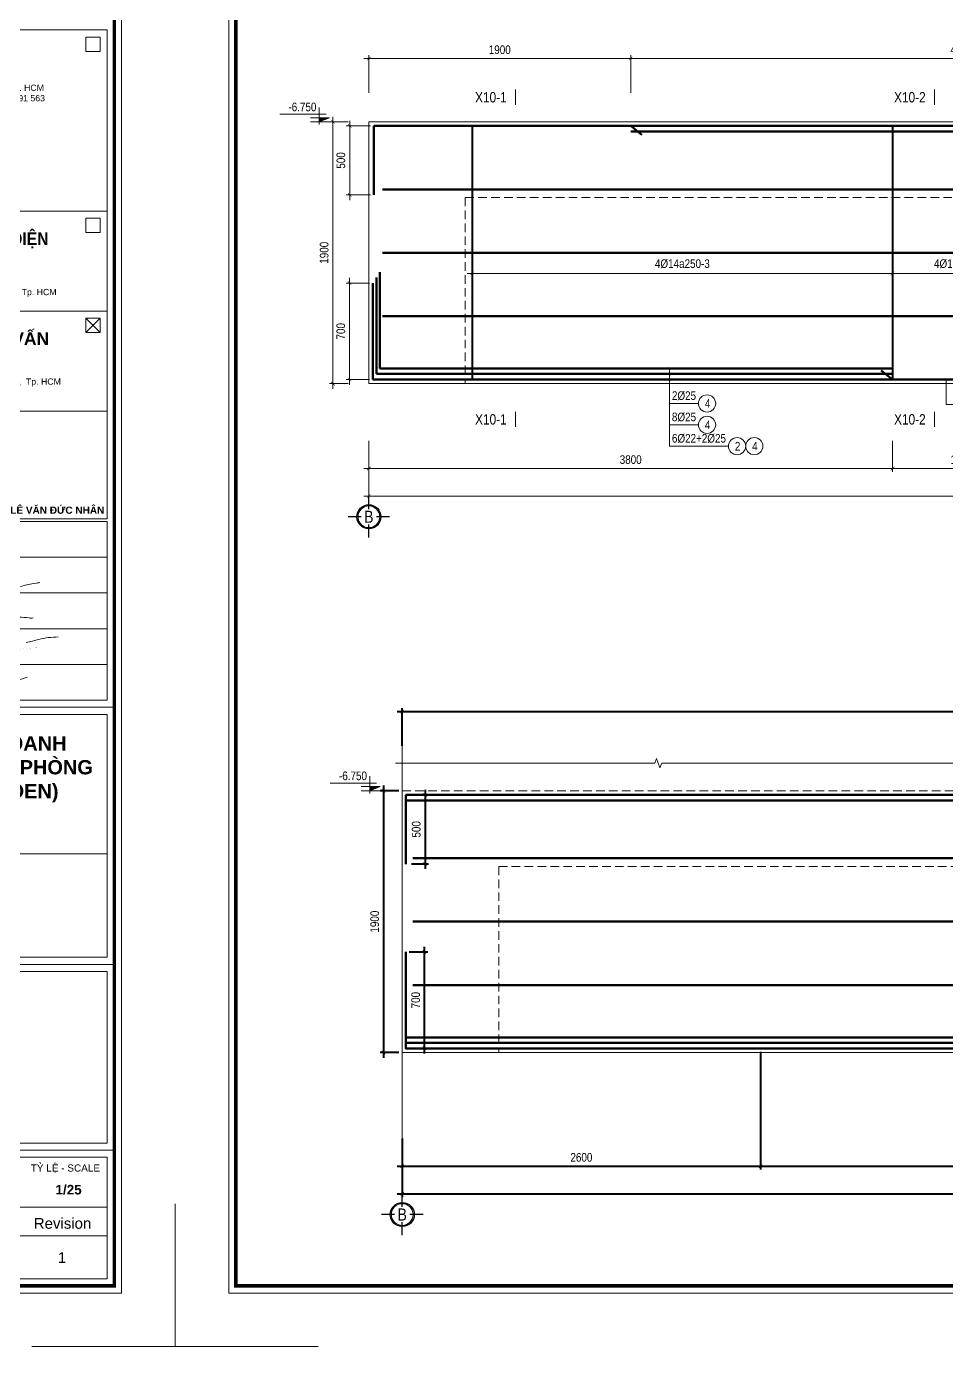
# Model space of a CAD drawing. Header units: millimetres. Extents: x 3014920 to 3563667, y -1638653 to -1356471.
# Drawn here: x 3148336 to 3155013, y -1601326 to -1591744 of the extents above; entities that cross this region are included whole.
import ezdxf
from ezdxf.enums import TextEntityAlignment as Align
from ezdxf.xclip import XClip

# ---------------------------------------------------------------- set-up
doc = ezdxf.new("R2010")
doc.units = ezdxf.units.MM
doc.header["$MEASUREMENT"] = 0
doc.header["$XCLIPFRAME"] = 0
doc.header["$PDMODE"] = 2
for name, pattern in [('6 TANG DIEN HINH 14-15$0$ACAD_ISO10W100', [18, 12, -3, 0, -3]), ('ACAD_ISO04W100', [30, 24, -3, 0, -3]), ('HIDDEN', [0.375, 0.25, -0.125])]:
    doc.linetypes.add(name, pattern=pattern)
doc.layers.get('0').update_dxf_attribs({"lineweight": 9})
doc.layers.get('Defpoints').update_dxf_attribs({"color": 10, "lineweight": 0})
for name, color, linetype, lineweight in [('2', 2, 'Continuous', 20), ('CDAI', 21, 'Continuous', 40), ('CHG_XX_Khung ten$0$TEXT', 7, 'Continuous', 15), ('CHUTO', 51, 'Continuous', 15), ('CTHEP', 50, 'Continuous', 50), ('DBAO', 90, 'Continuous', 13), ('DGIONG', 130, 'Continuous', 13), ('HATCH', 154, 'Continuous', 9), ('KTH', 154, 'Continuous', 9), ('Net khuat', 8, 'HIDDEN', 13), ('TEXT', 7, 'Continuous', 15), ('TRUC', 251, 'ACAD_ISO04W100', 9)]:
    doc.layers.add(name, color=color, linetype=linetype, lineweight=lineweight)
doc.layers.add('8', color=8, linetype='Continuous')
doc.styles.add('ArialB', font='arialbd.ttf')
doc.styles.add('CHG_XX_Khung ten$0$A1 BORDER$0$ARIAL', font='arial.ttf')
doc.styles.add('CHG_XX_Khung ten$0$A1 BORDER$0$Arial - Bold', font='arialbd.ttf', dxfattribs={"height": 2.5})
doc.styles.add('CHG_XX_Khung ten$0$arial', font='arial.ttf')
doc.styles.add('CHG_XX_Khung ten$0$Arial - Bold', font='arialbd.ttf')
doc.styles.add('HELVECONDENSE', font='VHELVCN_0.TTF')
doc.styles.add('Star-HelCon', font='VHELVCN_0.TTF')
doc.styles.add('TTP-HelCon', font='VHELVCN_0.TTF')
doc.styles.add('VNI-HELVE-CONDENSE', font='VHELVCN_0.TTF')
doc.dimstyles.new('kc-25', dxfattribs={"dimtxt": 62.5, "dimasz": 20, "dimexe": 20, "dimexo": 50, "dimgap": 25, "dimtad": 3, "dimdec": 0, "dimzin": 0, "dimdsep": 46, "dimtxsty": 'VNI-HELVE-CONDENSE', "dimblk": 'DIM', "dimcen": 2.5, "dimclrd": 256, "dimclre": 154, "dimclrt": 7, "dimaunit": 1, "dimadec": 0, "dimazin": 0, "dimtfac": 1, "dimtdec": 0, "dimtix": 1, "dimtmove": 0, "dimatfit": 3, "dimldrblk": 'DOT', "dimfxl": 1, "dimtolj": 1, "dimtzin": 0, "dimarcsym": 0})
doc.dimstyles.new('TTP-25', dxfattribs={"dimscale": 25, "dimtxt": 2.5, "dimasz": 1, "dimexe": 1, "dimexo": 1, "dimgap": 0.09, "dimtad": 0, "dimdec": 4, "dimrnd": 1, "dimzin": 9, "dimdsep": 46, "dimtxsty": 'TTP-HelCon', "dimblk": 'ARCHTICK', "dimcen": 0.09, "dimdle": 1.5, "dimclrd": 256, "dimclre": 256, "dimclrt": 7, "dimadec": 0, "dimazin": 0, "dimtfac": 1, "dimtdec": 4, "dimtmove": 0, "dimatfit": 3, "dimldrblk": 'ARCHTICK', "dimfxl": 1, "dimtvp": 1, "dimtolj": 1, "dimtzin": 0, "dimarcsym": 0})

# ---------------------------------------------------------------- blocks, each defined once
blk = doc.blocks.new('CODE')
at = {"layer": 'DBAO'}
for p, q in [((-62.5, -20), (-62.5, 105)), ((-62.5, 0), (-137.5, 30)), ((-137.5, 30), (0, 30)), ((-137.5, 0), (0, 0)), ((-112.5, 55), (223.6, 55))]:
    blk.add_line(p, q, dxfattribs=at)
at = {"layer": 'HATCH', "color": 1}
blk.add_solid([(-62.5, 0), (-137.5, 30), (-62.5, 30)], dxfattribs=at)
blk = doc.blocks.new('dau truc')
blk.add_circle((0, 0), 180)
at = {"layer": '8'}
for p, q in [((0, 127), (0, 345)), ((-127, 0), (-345, 0)), ((0, -345), (0, -127)), ((345, 0), (127, 0))]:
    blk.add_line(p, q, dxfattribs=at)
blk.add_circle((0, 0), 200, dxfattribs=at)
at = {"layer": 'TEXT', "style": 'HELVECONDENSE'}
blk.add_attdef('A', text='', height=233, dxfattribs=at).set_placement((0, 0), align=Align.MIDDLE)
blk = doc.blocks.new('_ArchTick')
at = {"color": 0, "linetype": 'ByBlock', "const_width": 0.15}
blk.add_lwpolyline([(-0.5, -0.5), (0.5, 0.5)], dxfattribs=at)
blk = doc.blocks.new('*D263')
at = {"layer": 'Defpoints', "color": 0, "transparency": 16777216}
for p in [(-874.4, 543.3), (-1010.4, -1356.7), (-874.4, -1356.7)]:
    blk.add_point(p, dxfattribs=at)
at = {"layer": 'KTH', "lineweight": -2, "transparency": 16777216}
for p, q in [((-1010.4, 580.8), (-1010.4, -1394.2)), ((-899.4, 543.3), (-1035.4, 543.3)), ((-899.4, -1356.7), (-1035.4, -1356.7))]:
    blk.add_line(p, q, dxfattribs=at)
at = {"layer": 'KTH', "lineweight": -2, "transparency": 16777216, "xscale": 25, "yscale": 25, "zscale": 25}
for p, rotation in [((-1010.4, 543.3), 90), ((-1010.4, -1356.7), 270)]:
    blk.add_blockref('_ArchTick', p, dxfattribs=dict(at, rotation=rotation))
at = {"layer": 'KTH', "color": 7, "transparency": 16777216, "insert": (-1074.3, -406.7), "char_height": 62.5, "attachment_point": 5, "rotation": 90, "style": 'TTP-HelCon'}
blk.add_mtext('\\A1;1900', dxfattribs=at)
blk = doc.blocks.new('*D264')
at = {"layer": 'Defpoints', "color": 0, "transparency": 16777216}
for p in [(1150, 1002.8), (1150, 728.8), (5950, 728.8)]:
    blk.add_point(p, dxfattribs=at)
at = {"layer": 'KTH', "lineweight": -2, "transparency": 16777216}
for p, q in [((5987.5, 1002.8), (1112.5, 1002.8)), ((1150, 753.8), (1150, 1027.8)), ((5950, 753.8), (5950, 1027.8))]:
    blk.add_line(p, q, dxfattribs=at)
at = {"layer": 'KTH', "lineweight": -2, "transparency": 16777216, "xscale": 25, "yscale": 25, "zscale": 25, "rotation": 180}
blk.add_blockref('_ArchTick', (1150, 1002.8), dxfattribs=at)
at = {"layer": 'KTH', "lineweight": -2, "transparency": 16777216, "xscale": 25, "yscale": 25, "zscale": 25}
blk.add_blockref('_ArchTick', (5950, 1002.8), dxfattribs=at)
at = {"layer": 'KTH', "color": 7, "transparency": 16777216, "insert": (3550, 1066.6), "char_height": 62.5, "attachment_point": 5, "style": 'TTP-HelCon'}
blk.add_mtext('\\A1;4800', dxfattribs=at)
blk = doc.blocks.new('*D265')
at = {"layer": 'Defpoints', "color": 0, "transparency": 16777216}
for p in [(3050, -1747.3), (4050, -1747.3), (4050, -1972.3)]:
    blk.add_point(p, dxfattribs=at)
at = {"layer": 'KTH', "lineweight": -2, "transparency": 16777216}
for p, q in [((3050, -1772.3), (3050, -1997.3)), ((4050, -1772.3), (4050, -1997.3)), ((3012.5, -1972.3), (4087.5, -1972.3))]:
    blk.add_line(p, q, dxfattribs=at)
at = {"layer": 'KTH', "lineweight": -2, "transparency": 16777216, "xscale": 25, "yscale": 25, "zscale": 25, "rotation": 180}
blk.add_blockref('_ArchTick', (3050, -1972.3), dxfattribs=at)
at = {"layer": 'KTH', "lineweight": -2, "transparency": 16777216, "xscale": 25, "yscale": 25, "zscale": 25}
blk.add_blockref('_ArchTick', (4050, -1972.3), dxfattribs=at)
at = {"layer": 'KTH', "color": 7, "transparency": 16777216, "insert": (3550, -1908.5), "char_height": 62.5, "attachment_point": 5, "style": 'TTP-HelCon'}
blk.add_mtext('\\A1;1000', dxfattribs=at)
blk = doc.blocks.new('DIM')
h = blk.add_hatch(color=1)
h.paths.add_polyline_path([(0.49, 0.29, 1), (0.29, 0.49), (-0.19, 0), (0.19, 0)])
h.paths.add_polyline_path([(0.19, 0), (-0.19, 0), (-0.49, -0.29, 1), (-0.29, -0.49)])
at = {"color": 9}
for p, q in [((-0.19, 0), (-1.5, 0)), ((0.19, 0), (1.5, 0))]:
    blk.add_line(p, q, dxfattribs=at)
at = {"color": 1}
for p, q in [((-0.49, -0.29), (0.29, 0.49)), ((-0.29, -0.49), (0.49, 0.29)), ((-0.19, 0), (0.19, 0))]:
    blk.add_line(p, q, dxfattribs=at)
blk.add_arc((-0.39, -0.39), 0.138, 135, 315, dxfattribs=at)
blk = doc.blocks.new('*D266')
at = {"layer": 'Defpoints', "color": 0, "transparency": 16777216}
for p in [(-750, -1747.3), (3050, -1747.3), (3050, -1972.3)]:
    blk.add_point(p, dxfattribs=at)
at = {"layer": 'KTH', "lineweight": -2, "transparency": 16777216}
for p, q in [((-750, -1772.3), (-750, -1997.3)), ((3050, -1772.3), (3050, -1997.3)), ((-787.5, -1972.3), (3087.5, -1972.3))]:
    blk.add_line(p, q, dxfattribs=at)
at = {"layer": 'KTH', "lineweight": -2, "transparency": 16777216, "xscale": 25, "yscale": 25, "zscale": 25, "rotation": 180}
blk.add_blockref('_ArchTick', (-750, -1972.3), dxfattribs=at)
at = {"layer": 'KTH', "lineweight": -2, "transparency": 16777216, "xscale": 25, "yscale": 25, "zscale": 25}
blk.add_blockref('_ArchTick', (3050, -1972.3), dxfattribs=at)
at = {"layer": 'KTH', "color": 7, "transparency": 16777216, "insert": (1150, -1908.5), "char_height": 62.5, "attachment_point": 5, "style": 'TTP-HelCon'}
blk.add_mtext('\\A1;3800', dxfattribs=at)
blk = doc.blocks.new('*D268')
at = {"layer": 'Defpoints', "color": 0, "transparency": 16777216}
for p in [(-750, 1002.8), (-750, 728.8), (1150, 728.8)]:
    blk.add_point(p, dxfattribs=at)
at = {"layer": 'KTH', "lineweight": -2, "transparency": 16777216}
for p, q in [((1187.5, 1002.8), (-787.5, 1002.8)), ((-750, 753.8), (-750, 1027.8)), ((1150, 753.8), (1150, 1027.8))]:
    blk.add_line(p, q, dxfattribs=at)
at = {"layer": 'KTH', "lineweight": -2, "transparency": 16777216, "xscale": 25, "yscale": 25, "zscale": 25, "rotation": 180}
blk.add_blockref('_ArchTick', (-750, 1002.8), dxfattribs=at)
at = {"layer": 'KTH', "lineweight": -2, "transparency": 16777216, "xscale": 25, "yscale": 25, "zscale": 25}
blk.add_blockref('_ArchTick', (1150, 1002.8), dxfattribs=at)
at = {"layer": 'KTH', "color": 7, "transparency": 16777216, "insert": (200, 1066.6), "char_height": 62.5, "attachment_point": 5, "style": 'TTP-HelCon'}
blk.add_mtext('\\A1;1900', dxfattribs=at)
blk = doc.blocks.new('*D269')
at = {"layer": 'Defpoints', "color": 0, "transparency": 16777216}
for p in [(-750, -1747.3), (9700, -1747.3), (9700, -2172.3)]:
    blk.add_point(p, dxfattribs=at)
at = {"layer": 'KTH', "lineweight": -2, "transparency": 16777216}
for p, q in [((-750, -1772.3), (-750, -2197.3)), ((9700, -1772.3), (9700, -2197.3)), ((-787.5, -2172.3), (9737.5, -2172.3))]:
    blk.add_line(p, q, dxfattribs=at)
at = {"layer": 'KTH', "lineweight": -2, "transparency": 16777216, "xscale": 25, "yscale": 25, "zscale": 25, "rotation": 180}
blk.add_blockref('_ArchTick', (-750, -2172.3), dxfattribs=at)
at = {"layer": 'KTH', "lineweight": -2, "transparency": 16777216, "xscale": 25, "yscale": 25, "zscale": 25}
blk.add_blockref('_ArchTick', (9700, -2172.3), dxfattribs=at)
at = {"layer": 'KTH', "color": 7, "transparency": 16777216, "insert": (4475, -2108.5), "char_height": 62.5, "attachment_point": 5, "style": 'TTP-HelCon'}
blk.add_mtext('\\A1;10450', dxfattribs=at)
blk = doc.blocks.new('*D270')
at = {"layer": 'Defpoints', "color": 0, "transparency": 16777216}
for p in [(0, -59.5), (3050, -59.5), (3050, -556.7)]:
    blk.add_point(p, dxfattribs=at)
at = {"layer": 'KTH', "lineweight": -2, "transparency": 16777216}
for p, q in [((0, -84.5), (0, -581.7)), ((3050, -84.5), (3050, -581.7)), ((-37.5, -556.7), (3087.5, -556.7))]:
    blk.add_line(p, q, dxfattribs=at)
at = {"layer": 'KTH', "lineweight": -2, "transparency": 16777216, "xscale": 25, "yscale": 25, "zscale": 25, "rotation": 180}
blk.add_blockref('_ArchTick', (0, -556.7), dxfattribs=at)
at = {"layer": 'KTH', "lineweight": -2, "transparency": 16777216, "xscale": 25, "yscale": 25, "zscale": 25}
blk.add_blockref('_ArchTick', (3050, -556.7), dxfattribs=at)
at = {"layer": 'KTH', "color": 7, "transparency": 16777216, "insert": (1525, -486.8), "char_height": 62.5, "attachment_point": 5, "style": 'TTP-HelCon'}
blk.add_mtext('\\A1;4Þ14a250-3', dxfattribs=at)
blk = doc.blocks.new('*D271')
at = {"layer": 'Defpoints', "color": 0, "transparency": 16777216}
for p in [(3050, -59.5), (4050, -59.5), (4050, -556.7)]:
    blk.add_point(p, dxfattribs=at)
at = {"layer": 'KTH', "lineweight": -2, "transparency": 16777216}
for p, q in [((3050, -84.5), (3050, -581.7)), ((4050, -84.5), (4050, -581.7)), ((3012.5, -556.7), (4087.5, -556.7))]:
    blk.add_line(p, q, dxfattribs=at)
at = {"layer": 'KTH', "lineweight": -2, "transparency": 16777216, "xscale": 25, "yscale": 25, "zscale": 25, "rotation": 180}
blk.add_blockref('_ArchTick', (3050, -556.7), dxfattribs=at)
at = {"layer": 'KTH', "lineweight": -2, "transparency": 16777216, "xscale": 25, "yscale": 25, "zscale": 25}
blk.add_blockref('_ArchTick', (4050, -556.7), dxfattribs=at)
at = {"layer": 'KTH', "color": 7, "transparency": 16777216, "insert": (3550, -486.8), "char_height": 62.5, "attachment_point": 5, "style": 'TTP-HelCon'}
blk.add_mtext('\\A1;4Þ14a300-3', dxfattribs=at)
blk = doc.blocks.new('*D274')
at = {"layer": 'Defpoints', "color": 0, "transparency": 16777216}
for p in [(-889.6, -626.7), (-720, -626.7), (-720, -1326.7)]:
    blk.add_point(p, dxfattribs=at)
at = {"layer": 'KTH', "lineweight": -2, "transparency": 16777216}
for p, q in [((-745, -626.7), (-914.6, -626.7)), ((-889.6, -1364.2), (-889.6, -589.2)), ((-745, -1326.7), (-914.6, -1326.7))]:
    blk.add_line(p, q, dxfattribs=at)
at = {"layer": 'KTH', "lineweight": -2, "transparency": 16777216, "xscale": 25, "yscale": 25, "zscale": 25}
for p, rotation in [((-889.6, -626.7), 90), ((-889.6, -1326.7), 270)]:
    blk.add_blockref('_ArchTick', p, dxfattribs=dict(at, rotation=rotation))
at = {"layer": 'KTH', "color": 7, "transparency": 16777216, "insert": (-953.4, -976.7), "char_height": 62.5, "attachment_point": 5, "rotation": 90, "style": 'TTP-HelCon'}
blk.add_mtext('\\A1;700', dxfattribs=at)
blk = doc.blocks.new('*D275')
at = {"layer": 'Defpoints', "color": 0, "transparency": 16777216}
for p in [(-712.9, 513.3), (-888.9, 13.3), (-712.9, 13.3)]:
    blk.add_point(p, dxfattribs=at)
at = {"layer": 'KTH', "lineweight": -2, "transparency": 16777216}
for p, q in [((-737.9, 513.3), (-913.9, 513.3)), ((-888.9, 550.8), (-888.9, -24.2)), ((-737.9, 13.3), (-913.9, 13.3))]:
    blk.add_line(p, q, dxfattribs=at)
at = {"layer": 'KTH', "lineweight": -2, "transparency": 16777216, "xscale": 25, "yscale": 25, "zscale": 25}
for p, rotation in [((-888.9, 513.3), 90), ((-888.9, 13.3), 270)]:
    blk.add_blockref('_ArchTick', p, dxfattribs=dict(at, rotation=rotation))
at = {"layer": 'KTH', "color": 7, "transparency": 16777216, "insert": (-952.8, 263.3), "char_height": 62.5, "attachment_point": 5, "rotation": 90, "style": 'TTP-HelCon'}
blk.add_mtext('\\A1;500', dxfattribs=at)
blk = doc.blocks.new('MC')
at = {"layer": 'CTHEP', "const_width": 10, "elevation": 0}
blk.add_lwpolyline([(36, 150), (36, 0)], dxfattribs=at)
at = {"layer": 'TEXT', "style": 'TTP-HelCon'}
blk.add_attdef('A', text='', height=100, dxfattribs=at).set_placement((-50, 26), align=Align.RIGHT)
blk = doc.blocks.new('*D2298')
at = {"layer": 'Defpoints', "color": 0, "transparency": 16777216}
for p in [(-25, -200), (-161, -2100), (-25, -2100)]:
    blk.add_point(p, dxfattribs=at)
at = {"layer": 'KTH', "lineweight": -2, "transparency": 16777216}
for p, q in [((-161, -162.5), (-161, -2137.5)), ((-50, -200), (-186, -200)), ((-50, -2100), (-186, -2100))]:
    blk.add_line(p, q, dxfattribs=at)
at = {"layer": 'KTH', "lineweight": -2, "transparency": 16777216, "xscale": 25, "yscale": 25, "zscale": 25}
for p, rotation in [((-161, -200), 90), ((-161, -2100), 270)]:
    blk.add_blockref('_ArchTick', p, dxfattribs=dict(at, rotation=rotation))
at = {"layer": 'KTH', "color": 7, "transparency": 16777216, "insert": (-224.8, -1150), "char_height": 62.5, "attachment_point": 5, "rotation": 90, "style": 'TTP-HelCon'}
blk.add_mtext('\\A1;1900', dxfattribs=at)
blk = doc.blocks.new('*D2299')
at = {"layer": 'Defpoints', "color": 0, "transparency": 16777216}
for p in [(2575, -2070), (7325, -2700), (7325, -2925)]:
    blk.add_point(p, dxfattribs=at)
at = {"layer": 'KTH', "lineweight": -2, "transparency": 16777216}
for p, q in [((2575, -2095), (2575, -2950)), ((7325, -2725), (7325, -2950)), ((2537.5, -2925), (7362.5, -2925))]:
    blk.add_line(p, q, dxfattribs=at)
at = {"layer": 'KTH', "lineweight": -2, "transparency": 16777216, "xscale": 25, "yscale": 25, "zscale": 25, "rotation": 180}
blk.add_blockref('_ArchTick', (2575, -2925), dxfattribs=at)
at = {"layer": 'KTH', "lineweight": -2, "transparency": 16777216, "xscale": 25, "yscale": 25, "zscale": 25}
blk.add_blockref('_ArchTick', (7325, -2925), dxfattribs=at)
at = {"layer": 'KTH', "color": 7, "transparency": 16777216, "insert": (4950, -2861.2), "char_height": 62.5, "attachment_point": 5, "style": 'TTP-HelCon'}
blk.add_mtext('\\A1;3400', dxfattribs=at)
blk = doc.blocks.new('*D2300')
at = {"layer": 'Defpoints', "color": 0, "transparency": 16777216}
for p in [(2575, -2070), (-25, -2700), (2575, -2925)]:
    blk.add_point(p, dxfattribs=at)
at = {"layer": 'KTH', "lineweight": -2, "transparency": 16777216}
for p, q in [((2575, -2095), (2575, -2950)), ((-25, -2725), (-25, -2950)), ((-62.5, -2925), (2612.5, -2925))]:
    blk.add_line(p, q, dxfattribs=at)
at = {"layer": 'KTH', "lineweight": -2, "transparency": 16777216, "xscale": 25, "yscale": 25, "zscale": 25, "rotation": 180}
blk.add_blockref('_ArchTick', (-25, -2925), dxfattribs=at)
at = {"layer": 'KTH', "lineweight": -2, "transparency": 16777216, "xscale": 25, "yscale": 25, "zscale": 25}
blk.add_blockref('_ArchTick', (2575, -2925), dxfattribs=at)
at = {"layer": 'KTH', "color": 7, "transparency": 16777216, "insert": (1275, -2861.2), "char_height": 62.5, "attachment_point": 5, "style": 'TTP-HelCon'}
blk.add_mtext('\\A1;2600', dxfattribs=at)
blk = doc.blocks.new('*D2301')
at = {"layer": 'Defpoints', "color": 0, "transparency": 16777216}
for p in [(10425, -2597.7), (-25, -2700), (10425, -3125)]:
    blk.add_point(p, dxfattribs=at)
at = {"layer": 'KTH', "lineweight": -2, "transparency": 16777216}
for p, q in [((10425, -2622.7), (10425, -3150)), ((-25, -2725), (-25, -3150)), ((-62.5, -3125), (10462.5, -3125))]:
    blk.add_line(p, q, dxfattribs=at)
at = {"layer": 'KTH', "lineweight": -2, "transparency": 16777216, "xscale": 25, "yscale": 25, "zscale": 25, "rotation": 180}
blk.add_blockref('_ArchTick', (-25, -3125), dxfattribs=at)
at = {"layer": 'KTH', "lineweight": -2, "transparency": 16777216, "xscale": 25, "yscale": 25, "zscale": 25}
blk.add_blockref('_ArchTick', (10425, -3125), dxfattribs=at)
at = {"layer": 'KTH', "color": 7, "transparency": 16777216, "insert": (5200, -3061.1), "char_height": 62.5, "attachment_point": 5, "style": 'TTP-HelCon'}
blk.add_mtext('\\A1;10450', dxfattribs=at)
blk = doc.blocks.new('*D2304')
at = {"layer": 'Defpoints', "color": 0, "transparency": 16777216}
for p in [(-25, 374), (-25, 100), (9925, 125)]:
    blk.add_point(p, dxfattribs=at)
at = {"layer": 'KTH', "lineweight": -2, "transparency": 16777216}
for p, q in [((-25, 125), (-25, 399)), ((9925, 150), (9925, 399)), ((9962.5, 374), (-62.5, 374))]:
    blk.add_line(p, q, dxfattribs=at)
at = {"layer": 'KTH', "lineweight": -2, "transparency": 16777216, "xscale": 25, "yscale": 25, "zscale": 25, "rotation": 180}
blk.add_blockref('_ArchTick', (-25, 374), dxfattribs=at)
at = {"layer": 'KTH', "lineweight": -2, "transparency": 16777216, "xscale": 25, "yscale": 25, "zscale": 25}
blk.add_blockref('_ArchTick', (9925, 374), dxfattribs=at)
at = {"layer": 'KTH', "color": 7, "transparency": 16777216, "insert": (4950, 437.8), "char_height": 62.5, "attachment_point": 5, "style": 'TTP-HelCon'}
blk.add_mtext('\\A1;9950', dxfattribs=at)
blk = doc.blocks.new('*D2305')
at = {"layer": 'Defpoints', "color": 0, "transparency": 16777216}
for p in [(17.8, -230), (17.8, -730), (140.3, -730)]:
    blk.add_point(p, dxfattribs=at)
at = {"layer": 'KTH', "lineweight": -2, "transparency": 16777216}
for p, q in [((42.8, -230), (165.3, -230)), ((140.3, -192.5), (140.3, -767.5)), ((42.8, -730), (165.3, -730))]:
    blk.add_line(p, q, dxfattribs=at)
at = {"layer": 'KTH', "lineweight": -2, "transparency": 16777216, "xscale": 25, "yscale": 25, "zscale": 25}
for p, rotation in [((140.3, -230), 90), ((140.3, -730), 270)]:
    blk.add_blockref('_ArchTick', p, dxfattribs=dict(at, rotation=rotation))
at = {"layer": 'KTH', "color": 7, "transparency": 16777216, "insert": (76.5, -480), "char_height": 62.5, "attachment_point": 5, "rotation": 90, "style": 'TTP-HelCon'}
blk.add_mtext('\\A1;500', dxfattribs=at)
blk = doc.blocks.new('*D2306')
at = {"layer": 'Defpoints', "color": 0, "transparency": 16777216}
for p in [(0, -1370), (136.2, -1370), (0, -2070)]:
    blk.add_point(p, dxfattribs=at)
at = {"layer": 'KTH', "lineweight": -2, "transparency": 16777216}
for p, q in [((136.2, -2107.5), (136.2, -1332.5)), ((25, -1370), (161.2, -1370)), ((25, -2070), (161.2, -2070))]:
    blk.add_line(p, q, dxfattribs=at)
at = {"layer": 'KTH', "lineweight": -2, "transparency": 16777216, "xscale": 25, "yscale": 25, "zscale": 25}
for p, rotation in [((136.2, -1370), 90), ((136.2, -2070), 270)]:
    blk.add_blockref('_ArchTick', p, dxfattribs=dict(at, rotation=rotation))
at = {"layer": 'KTH', "color": 7, "transparency": 16777216, "insert": (72.3, -1720), "char_height": 62.5, "attachment_point": 5, "rotation": 90, "style": 'TTP-HelCon'}
blk.add_mtext('\\A1;700', dxfattribs=at)
blk = doc.blocks.new('2X-13')
at = {"layer": 'CTHEP'}
blk.add_line((33575.39119, 475), (290.43806, 475), dxfattribs=at)
for points in [[(290.43806, 745.00141), (290.43806, 945), (34222.38412, 945)], [(290.43806, 5), (34210.68418, 5)]]:
    blk.add_lwpolyline(points, dxfattribs=at)
at = {"layer": 'DBAO', "linetype": 'Continuous', "flags": 128}
blk.add_lwpolyline([(260.43806, 1175), (260.43806, -25), (32960.44001, -25), (32960.44001, -925)], dxfattribs=at)
at = {"layer": 'Net khuat', "ltscale": 250}
blk.add_line((560.44298, 425), (32960.44001, 425), dxfattribs=at)
blk = doc.blocks.new('CHG_XX_Khung ten')
for p, q in [((816, 283.93), (820, 287.93)), ((820, 283.93), (816, 287.93)), ((687, 179), (824, 179)), ((687, 107), (824, 107)), ((687, 55), (824, 55))]:
    blk.add_line(p, q)
at = {"linetype": 'Continuous'}
blk.add_line((689, 39), (822, 39), dxfattribs=at)
for points in [[(15, 579), (826, 579), (826, 15), (15, 15)], [(816, 362.62), (820, 362.62), (820, 366.62), (816, 366.62)], [(816, 311.93), (820, 311.93), (820, 315.93), (816, 315.93)], [(816, 283.93), (820, 283.93), (820, 287.93), (816, 287.93)]]:
    blk.add_lwpolyline(points, close=True)
at = {"color": 4, "linetype": 'Continuous', "const_width": 1}
blk.add_lwpolyline([(17, 577), (824, 577), (824, 17), (17, 17)], close=True, dxfattribs=at)
at = {"linetype": 'Continuous'}
for points in [[(689, 368.62), (822, 368.62), (822, 317.93), (689, 317.93)], [(689, 317.93), (822, 317.93), (822, 289.93), (689, 289.93)], [(689, 289.93), (822, 289.93), (822, 261.93), (689, 261.93)], [(689, 177), (822, 177), (822, 138), (689, 138)], [(689, 109), (822, 109), (822, 138), (689, 138)], [(689, 105), (822, 105), (822, 57), (689, 57)], [(689, 53), (822, 53), (822, 31), (689, 31)], [(822, 19), (689, 19), (689, 31), (822, 31)]]:
    blk.add_lwpolyline(points, close=True, dxfattribs=at)
at = {"color": 9, "linetype": 'Continuous'}
for points in [[(689, 261.93), (822, 261.93), (822, 231.73), (689, 231.73)], [(822, 221), (689, 221), (689, 231), (822, 231)], [(822, 211), (689, 211), (689, 221), (822, 221)], [(822, 201), (689, 201), (689, 211), (822, 211)], [(822, 191), (689, 191), (689, 201), (822, 201)], [(822, 181), (689, 181), (689, 191), (822, 191)]]:
    blk.add_lwpolyline(points, close=True, dxfattribs=at)
blk.add_lwpolyline([(822, 211), (689, 211), (822, 211)], dxfattribs=at)
at = {"color": 1}
blk.add_spline([(785.43, 181.21), (786.17, 181.73), (788.31, 183), (790.34, 184), (791.77, 184.64), (795.08, 185.91), (796.87, 186.5), (799.7, 187.42)], degree=3, dxfattribs=at)
at = {"layer": 'CHG_XX_Khung ten$0$TEXT', "color": 1}
blk.add_lwpolyline([(801.29, 204.04, -0.124137), (800.16, 204.02, 0.028888), (797.25, 204.19, 0.026156)], format="xyb", dxfattribs=at)
at = {"layer": 'CHG_XX_Khung ten$0$TEXT', "color": 1, "const_width": 0.0121}
blk.add_lwpolyline([(806.31, 195.73, -0.026807), (805.12, 195.66, 0.027369), (800.25, 195.52, 0.022423), (795.26, 194.89, 0.038275), (791.04, 194.04, 0.053272), (785.95, 192.37, 0.118692), (783.44, 190.96)], format="xyb", dxfattribs=at)
at = {"layer": 'CHG_XX_Khung ten$0$TEXT', "color": 1}
for centre, radius, start, end in [((793.37, 230.45), 33.81, 280.1185, 286.3373), ((808.51, 174.85), 23.83, 90.5448, 103.6788)]:
    blk.add_arc(centre, radius, start, end, dxfattribs=at)
blk.add_spline([(786.22, 211.12), (786.28, 210.87), (786.71, 210.78), (801.78, 213.69), (803.18, 213.88)], degree=3, dxfattribs=at)
at = {"layer": 'Defpoints', "color": 1, "ltscale": 2}
for points in [[(40.06, 0), (0, 0), (0, 40)], [(800.94, 0), (841, 0), (841, 40)]]:
    blk.add_lwpolyline(points, dxfattribs=at)
for s, height, style, p in [('LÊ VĂN ĐỨC NHÂN', 2.0073, 'CHG_XX_Khung ten$0$Arial - Bold', (821.19, 234.17)), ('TỶ LỆ - SCALE', 2, 'CHG_XX_Khung ten$0$A1 BORDER$0$ARIAL', (820, 50))]:
    blk.add_text(s, height=height, dxfattribs=dict(style=style)).set_placement(p, align=Align.MIDDLE_RIGHT)
for s, style, p in [('Revision', 'CHG_XX_Khung ten$0$A1 BORDER$0$ARIAL', (809.5, 34.5)), ('1', 'CHG_XX_Khung ten$0$arial', (809.36, 24.93))]:
    blk.add_text(s, height=3, dxfattribs=dict(style=style)).set_placement(p, align=Align.MIDDLE_CENTER)
at = {"ltscale": 10}
for s, insert, char_height, width, attachment_point, style in [('Địa chỉ: 37 Trần Ngọc Diện, P.Thảo Điền, Quận 2, Tp. HCM\\PTel: (84.8) 35 191 561 – 35 191 562, Fax: (84.8) 35 191 563\\PEmail: hcmc@htt-group.com', (739.49, 345.2), 1.75, 83.001, 7, 'CHG_XX_Khung ten$0$A1 BORDER$0$ARIAL'), ('{\\W0.9;CÔNG TY TNHH TVTK CƠ ĐIỆN \\PĐỒNG TÂM}', (739.49, 311.93), 3.5, 76.248, 1, 'CHG_XX_Khung ten$0$A1 BORDER$0$Arial - Bold'), ('\\pt8.75;Địa chỉ: 168 Xô Viết Nghệ Tĩnh, P.21, Q. Bình Thạnh, Tp. HCM \\P\\ptz;Tel: (084.28) 3898 0958', (739.49, 290.93), 1.75, 83.001, 7, 'CHG_XX_Khung ten$0$A1 BORDER$0$ARIAL'), ('CÔNG TY CỔ PHẦN TƯ VẤN \\PXÂY DỰNG NGÔI SAO', (739.49, 283.93), 3.5, 76.248, 1, 'CHG_XX_Khung ten$0$A1 BORDER$0$Arial - Bold'), ('Địa chỉ: 34 Hoàng Quốc Việt, Phường 4, Q. Tân Bình,  Tp. HCM\\PTel: +08-39163980 - Fax : +08-39163980 \\PEmail:  ctyngoisao@gmail.com', (739.49, 262.93), 1.75, 83.001, 7, 'CHG_XX_Khung ten$0$A1 BORDER$0$ARIAL')]:
    blk.add_mtext(s, dxfattribs=dict(at, insert=insert, char_height=char_height, width=width, attachment_point=attachment_point, style=style))
at = {"insert": (755.4, 170.88), "char_height": 4, "width": 159.8745, "attachment_point": 2, "style": 'CHG_XX_Khung ten$0$A1 BORDER$0$Arial - Bold'}
blk.add_mtext('DỰ ÁN ĐẦU TƯ XÂY DỰNG KINH DOANH\\PKHU CHUNG CƯ - THƯƠNG MẠI - VĂN PHÒNG\\P(KHU PHỨC HỢP CÔNG HÒA GARDEN)', dxfattribs=at)
blk = doc.blocks.new('2X-10')
at = {"layer": 'CDAI'}
for points in [[(0, 513.33544), (0, -1326.66456)], [(3050, 513.33544), (3050, -1326.66456)]]:
    blk.add_lwpolyline(points, dxfattribs=at)
at = {"layer": 'CTHEP'}
for p, q in [((-712.85945, 513.33333), (-712.85945, 13.33333)), ((1231.42589, 448.80783), (1150, 513.33333)), ((9617.16432, 53.33544), (-650.00589, 53.33544)), ((9617.16432, -406.66456), (-650.00589, -406.66456)), ((-669.99838, -1246.66667), (-669.99838, -546.66667)), ((-719.99838, -1326.66667), (-719.99838, -626.66667)), ((-694.99838, -1286.66667), (-694.99838, -586.66667)), ((9617.16432, -866.66456), (-650.00589, -866.66456)), ((2968.57411, -1262.14117), (3050, -1326.66667))]:
    blk.add_line(p, q, dxfattribs=at)
for points in [[(-712.85945, 513.33333), (9674.99412, 513.33333), (9674.99412, 13.33333)], [(1150, 473.33333), (5949.99412, 473.33333)], [(-719.99838, -1326.66667), (9674.99412, -1326.66666)], [(3050, -1286.66667), (-694.99838, -1286.66667)], [(3050, -1246.66667), (-669.99838, -1246.66667)]]:
    blk.add_lwpolyline(points, dxfattribs=at)
at = {"layer": 'DBAO', "linetype": 'Continuous'}
blk.add_line((-749.99838, 543.33333), (7150.00162, 543.33333), dxfattribs=at)
at = {"layer": 'DBAO', "linetype": 'Continuous', "flags": 128}
blk.add_lwpolyline([(9699.99412, -1356.66667), (-749.99838, -1356.66667), (-749.99838, 543.33333)], dxfattribs=at)
at = {"layer": 'DGIONG'}
for centre in [(1704.19286, -1500.598), (1704.19283, -1655.579), (1922.08233, -1810.56001), (2047.08233, -1810.56001)]:
    blk.add_circle(centre, 62.5, dxfattribs=at)
at = {"layer": 'Net khuat', "ltscale": 250}
for q in [(9000.00001, -6.6652), (-50, -1356.66667)]:
    blk.add_line((-50, -6.63403), q, dxfattribs=at)
ref = blk.add_blockref('MC', (287.58438, 778.50232), dxfattribs=dict(xscale=-0.75, yscale=0.75, zscale=0.75, rotation=180))
ref.add_attrib('A', 'X10-1', dxfattribs={"layer": 'TEXT', "height": 75, "style": 'TTP-HelCon'}).set_placement((250.08438, 684.37188), align=Align.RIGHT)
ref = blk.add_blockref('MC', (3327.98228, 778.50232), dxfattribs=dict(xscale=-0.75, yscale=0.75, zscale=0.75, rotation=180))
ref.add_attrib('A', 'X10-2', dxfattribs={"layer": 'TEXT', "height": 75, "style": 'TTP-HelCon'}).set_placement((3290.48228, 684.37188), align=Align.RIGHT)
ref = blk.add_blockref('MC', (287.58438, -1559.34518), dxfattribs=dict(xscale=-0.75, yscale=0.75, zscale=0.75, rotation=180))
ref.add_attrib('A', 'X10-1', dxfattribs={"layer": 'TEXT', "height": 75, "style": 'TTP-HelCon'}).set_placement((250.08438, -1653.47561), align=Align.RIGHT)
ref = blk.add_blockref('MC', (3327.98228, -1559.34518), dxfattribs=dict(xscale=-0.75, yscale=0.75, zscale=0.75, rotation=180))
ref.add_attrib('A', 'X10-2', dxfattribs={"layer": 'TEXT', "height": 75, "style": 'TTP-HelCon'}).set_placement((3290.48228, -1653.47561), align=Align.RIGHT)
at = {"layer": '2', "ltscale": 300}
ref = blk.add_blockref('dau truc', (-749.99706, -2323.15087), dxfattribs=dict(at, xscale=0.4367131292819977, yscale=0.4367131292819977, zscale=0.4367131292819977))
ref.add_attrib('A', 'B', dxfattribs={"layer": 'TEXT', "height": 87.5, "style": 'HELVECONDENSE'}).set_placement((-749.99706, -2323.15087), align=Align.MIDDLE)
at = {"layer": 'KTH', "linetype": 'Continuous', "xscale": -1}
blk.add_blockref('CODE', (-1172.93644, 543.33333), dxfattribs=at)
at = {"layer": 'TEXT', "style": 'TTP-HelCon'}
blk.add_text('-6.750', height=62.5, dxfattribs=at).set_placement((-1130.66978, 620.32833), align=Align.RIGHT)
for s, p in [('2Þ25', (1449.27449, -1474.74506, 0)), ('8Þ25', (1449.27445, -1629.72606, 0)), ('6Þ22+2Þ25', (1449.27445, -1784.70706, 0))]:
    blk.add_text(s, height=62.5, dxfattribs=at).set_placement(p)
at = {"layer": 'TEXT', "style": 'Star-HelCon'}
for s, p in [('4', (1708.35953, -1500.598)), ('4', (1708.3595, -1655.579)), ('2', (1926.249, -1810.56001)), ('4', (2051.249, -1810.56001))]:
    blk.add_text(s, height=62.5, dxfattribs=at).set_placement(p, align=Align.MIDDLE)
at = {"layer": 'KTH'}
for base, p1, p2, picture, middle in [((-749.99838, 1002.80945), (1150, 728.80485), (-749.99838, 728.80485), '*D268', (200.00081, 1066.64279)), ((1150, 1002.80945), (5949.99412, 728.80485), (1150, 728.80485), '*D264', (3549.99706, 1066.64279)), ((3050, -1972.33059), (-749.99838, -1747.33059), (3050, -1747.33059), '*D266', (1150.00081, -1908.49726)), ((4049.99412, -1972.33059), (3050, -1747.33059), (4049.99412, -1747.33059), '*D265', (3549.99706, -1908.49726))]:
    dim = blk.add_linear_dim(base=base, p1=p1, p2=p2, dimstyle='TTP-25', override={"dimtmove": 1}, dxfattribs=at)
    dim.commit()
    dim.dimension.update_dxf_attribs({"geometry": picture, "text_midpoint": middle})
for base, p1, p2, angle, picture, middle in [((-1010.43644, -1356.66667), (-874.43644, 543.33333), (-874.43644, -1356.66667), 90, '*D263', (-1074.26978, -406.66667)), ((9699.99412, -2172.28633), (-749.99838, -1747.33059), (9699.99412, -1747.33059), 180, '*D269', (4474.99787, -2108.453))]:
    dim = blk.add_linear_dim(base=base, p1=p1, p2=p2, angle=angle, dimstyle='TTP-25', override={"dimtmove": 1}, dxfattribs=at)
    dim.commit()
    dim.dimension.update_dxf_attribs({"geometry": picture, "text_midpoint": middle})
for p1, p2, distance, picture, middle in [((-712.85945, 513.33333), (-712.85945, 13.33333), -176.07635, '*D275', (-952.76914, 263.33333)), ((-719.99838, -1326.66667), (-719.99838, -626.66667), 169.60955, '*D274', (-953.44127, -976.66667))]:
    dim = blk.add_aligned_dim(p1=p1, p2=p2, distance=distance, dimstyle='TTP-25', override={"dimtmove": 1}, dxfattribs=at)
    dim.commit()
    dim.dimension.update_dxf_attribs({"geometry": picture, "text_midpoint": middle})
for base, p1, p2, text, picture, middle in [((3050, -556.66667), (0, -59.53), (3050, -59.53), '4Þ14a250-3', '*D270', (1525, -486.75)), ((4049.99412, -556.66667), (3050, -59.53), (4049.99412, -59.53), '4Þ14a300-3', '*D271', (3549.99706, -486.75))]:
    dim = blk.add_linear_dim(base=base, p1=p1, p2=p2, text=text, dimstyle='TTP-25', override={"dimtmove": 1}, dxfattribs=at)
    dim.commit()
    dim.dimension.update_dxf_attribs({"geometry": picture, "text_midpoint": middle})
at = {"layer": 'DGIONG'}
for points in [[(1430.76258, -1286.66667), (1430.76242, -1655.579), (1641.69283, -1655.579)], [(1430.76253, -1326.66666), (1430.76242, -1810.56001), (1859.58233, -1810.56001)], [(1430.76256, -1246.66667), (1430.76246, -1500.598), (1641.69286, -1500.598)], [(3438.38694, -1326.66667), (3438.38678, -1507.4225), (3649.31719, -1507.4225)]]:
    blk.add_leader(points, dimstyle='kc-25', override={"dimtad": 0, "dimldrblk": 'ArchTick', "dimfxl": 100, "dimarcsym": 1}, dxfattribs=at)
blk = doc.blocks.new('2X-11')
at = {"layer": 'CTHEP'}
for p, q in [((0, -230), (0, -732.9535)), ((10351.50247, -690), (50.56629, -690)), ((10351.50247, -1150), (50.56629, -1150)), ((10351.50247, -1610), (50.56629, -1610))]:
    blk.add_line(p, q, dxfattribs=at)
for points in [[(0, -230), (10395.00164, -230)], [(0, -270), (10395.00164, -270)], [(0, -1370), (0, -2070), (10395.00164, -2070)], [(10395.00164, -1990), (0, -1990)], [(7324.98956, -2030), (0, -2030)]]:
    blk.add_lwpolyline(points, dxfattribs=at)
at = {"layer": 'DBAO', "linetype": 'Continuous'}
blk.add_line((-25, 0), (-25, -200), dxfattribs=at)
at = {"layer": 'DBAO', "linetype": 'Continuous', "flags": 128}
blk.add_lwpolyline([(10425.00164, -200), (10425.00164, -2100), (-25.00883, -2100), (-25.00883, -200)], dxfattribs=at)
at = {"layer": 'DGIONG', "linetype": 'Continuous', "flags": 128}
blk.add_lwpolyline([(4025.00164, 0), (1857.31207, 0), (1844.81207, -34.34347), (1819.81207, 34.34347), (1807.31207, 0), (-75.0075, 0)], dxfattribs=at)
at = {"layer": 'Net khuat', "ltscale": 250}
for p, q in [((-25.0075, -200), (3975.00164, -200)), ((674.98956, -749.96736), (9224.98956, -749.98529)), ((674.98956, -749.96736), (674.98956, -2100))]:
    blk.add_line(p, q, dxfattribs=at)
at = {"layer": 'TRUC', "linetype": '6 TANG DIEN HINH 14-15$0$ACAD_ISO10W100', "ltscale": 1250}
blk.add_lwpolyline([(-25.0075, 178.27092), (-25.0075, -2962.17367)], dxfattribs=at)
at = {"layer": '2', "ltscale": 300}
ref = blk.add_blockref('dau truc', (-25.0075, -3275.82027), dxfattribs=dict(at, xscale=0.4367131292819977, yscale=0.4367131292819977, zscale=0.4367131292819977))
ref.add_attrib('A', 'B', dxfattribs={"layer": 'TEXT', "height": 87.5, "style": 'HELVECONDENSE'}).set_placement((-25.0075, -3275.82027), align=Align.MIDDLE)
at = {"layer": 'KTH', "linetype": 'Continuous', "xscale": -1}
blk.add_blockref('CODE', (-323.50883, -200), dxfattribs=at)
at = {"layer": 'TEXT', "style": 'TTP-HelCon'}
blk.add_text('-6.750', height=62.5, dxfattribs=at).set_placement((-281.24216, -123.00501), align=Align.RIGHT)
at = {"layer": 'KTH'}
for base, p1, p2, picture, middle in [((-25.0075, 374.00461), (9924.99117, 125), (-25.0075, 100), '*D2304', (4949.99184, 437.83794)), ((2574.99119, -2925), (-25.00882, -2700), (2574.99119, -2070), '*D2300', (1274.99119, -2861.16667))]:
    dim = blk.add_linear_dim(base=base, p1=p1, p2=p2, dimstyle='TTP-25', override={"dimtmove": 1}, dxfattribs=at)
    dim.commit()
    dim.dimension.update_dxf_attribs({"geometry": picture, "text_midpoint": middle})
dim = blk.add_linear_dim(base=(-161.00883, -2100), p1=(-25.00883, -200), p2=(-25.00883, -2100), angle=90, dimstyle='TTP-25', override={"dimtmove": 1}, dxfattribs=at)
dim.commit()
dim.dimension.update_dxf_attribs({"geometry": '*D2298', "text_midpoint": (-224.84216, -1150)})
for p1, p2, distance, picture, middle in [((17.75708, -230), (17.75708, -730), 122.57461, '*D2305', (76.49836, -480)), ((0, -2070), (0, -1370), -136.16204, '*D2306', (72.32871, -1720))]:
    dim = blk.add_aligned_dim(p1=p1, p2=p2, distance=distance, dimstyle='TTP-25', dxfattribs=at)
    dim.commit()
    dim.dimension.update_dxf_attribs({"geometry": picture, "text_midpoint": middle})
dim = blk.add_linear_dim(base=(7324.98956, -2925), p1=(2574.99119, -2070), p2=(7324.98956, -2700), text='3400', dimstyle='TTP-25', override={"dimtmove": 1}, dxfattribs=at)
dim.commit()
dim.dimension.update_dxf_attribs({"geometry": '*D2299', "text_midpoint": (4949.99038, -2861.16667)})
dim = blk.add_linear_dim(base=(10425.00001, -3124.95574), p1=(-25.00883, -2700), p2=(10425.00001, -2597.65926), angle=180, text='10450', dimstyle='TTP-25', override={"dimtmove": 1}, dxfattribs=at)
dim.commit()
dim.dimension.update_dxf_attribs({"geometry": '*D2301', "text_midpoint": (5199.99559, -3061.12241)})

msp = doc.modelspace()

# ---------------------------------------------------------------- block references
at = {"color": 5}
msp.add_blockref('2X-10', (3151571.11841, -1592980.36675), dxfattribs=at)
at = {"layer": 'CDAI', "color": 5}
msp.add_blockref('2X-11', (3151088.64594, -1597092.02219), dxfattribs=at)
at = {"layer": 'DBAO'}
ref = msp.add_blockref('2X-13', (3143822.12269, -1599269.90458), dxfattribs=at)
XClip(ref).set_block_clipping_path([(28031.8233634392, -1952.409914704), (41366.9993634392, 1808.8434422417)])

# ---------------------------------------------------------------- texts
at = {"layer": 'CHUTO', "color": 7, "style": 'ArialB'}
msp.add_text('1/25', height=70, dxfattribs=at).set_placement((3148546.98776, -1600222.38244))

# ---------------------------------------------------------------- next in the draw order: block references
at = {"color": 5, "xscale": 25.92478421704392, "yscale": 25.92478421704392, "zscale": 25.92478421704392}
msp.add_blockref('CHG_XX_Khung ten', (3127612.34498, -1601326.46106), dxfattribs=at)

# ---------------------------------------------------------------- next in the draw order: block references
msp.add_blockref('CHG_XX_Khung ten', (3149415.08851, -1601326.46106), dxfattribs=at)

doc.saveas('drawing.dxf')
